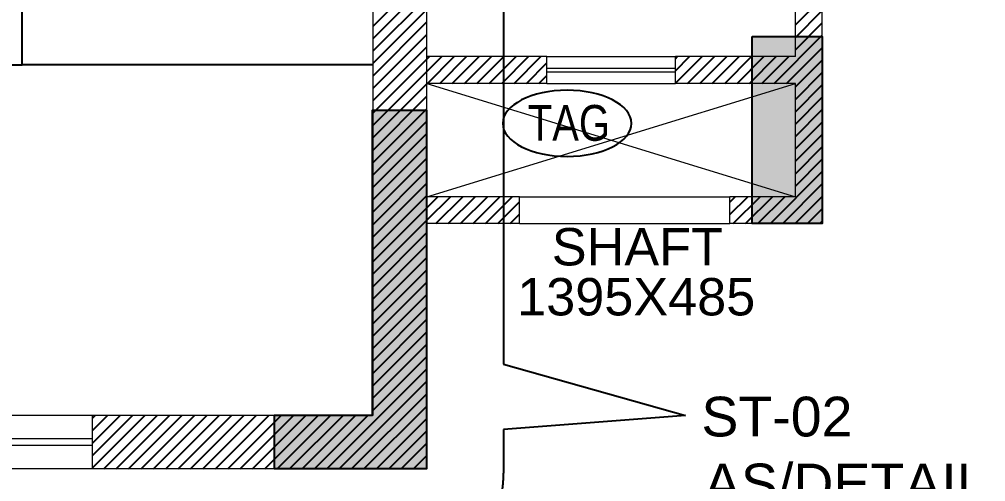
# Model space of a CAD drawing. Header units: millimetres. Extents: x 1277257 to 1543892, y 206696 to 309376.
# Drawn here: x 1297930 to 1302066, y 288847 to 290825 of the extents above; entities that cross this region are included whole.
import ezdxf
from ezdxf.enums import TextEntityAlignment as Align

# ---------------------------------------------------------------- set-up
doc = ezdxf.new("R2010")
doc.units = ezdxf.units.MM
doc.header["$LTSCALE"] = 500
doc.header["$MEASUREMENT"] = 0
doc.linetypes.add('HIDDEN', pattern=[0.375, 0.25, -0.125])
doc.layers.add('A-TAG', color=7, linetype='Continuous', true_color=0xef00ef)
doc.layers.add('STAIR', color=7, linetype='Continuous', true_color=0x3f4f7f)
for name, color, linetype in [('AHC-A-FURNITURE', 2, 'Continuous'), ('TEXT-RM NAME', 6, 'Continuous'), ('TOWER AREA COLUMN.', 6, 'Continuous')]:
    doc.layers.add(name, color=color, linetype=linetype)
for name, color, linetype, lineweight in [('CILL', 8, 'Continuous', 13), ('TILE', 252, 'Continuous', 13), ('TOWER COL HATCH', 253, 'Continuous', 20), ('Wall', 2, 'Continuous', 15), ('WIN', 144, 'Continuous', 15)]:
    doc.layers.add(name, color=color, linetype=linetype, lineweight=lineweight)
doc.styles.get("Standard").update_dxf_attribs({"font": 'arial.ttf'})

msp = doc.modelspace()

# ---------------------------------------------------------------- hatches: boundary and pattern name
at = {"layer": 'TOWER COL HATCH'}
h = msp.add_hatch(color=253, dxfattribs=at)
h.dxf.hatch_style = 1
h.paths.add_polyline_path([(1301067.1, 290751.4), (1301367.1, 290751.4), (1301367.1, 289951.4), (1301067.1, 289951.4)])
h = msp.add_hatch(color=253, dxfattribs=at)
h.dxf.hatch_style = 1
h.paths.add_polyline_path([(1299672.1, 290436.2), (1299672.1, 288901.2), (1299022.1, 288901.2), (1299022.1, 289131.2), (1299442.1, 289131.2), (1299442.1, 290436.2)])

# ---------------------------------------------------------------- linework, layer by layer
at = {"linetype": 'Continuous', "extrusion": (0, 0, -1)}
msp.add_ellipse((1300274.5, 290380.2), major_axis=(275.7, 0), ratio=0.512885, dxfattribs=at)
at = {"layer": 'A-TAG', "linetype": 'HIDDEN', "ltscale": 100}
for p, q in [((1300002.6, 293060.2), (1300002.6, 289348.8)), ((1300002.6, 289348.8), (1300782, 289129.5)), ((1300782, 289129.5), (1300002.6, 289069.5)), ((1300002.6, 289069.5), (1300002.6, 288882.6))]:
    msp.add_line(p, q, dxfattribs=at)
msp.add_arc((1299502.6, 288882.6), 500, 270, 0, dxfattribs=at)
at = {"layer": 'AHC-A-FURNITURE', "color": 1, "linetype": 'Continuous', "ltscale": 50, "true_color": 0xff0000}
for p, q in [((1299444.1, 290796.3), (1299674.1, 291026.3)), ((1299444.1, 290743.3), (1299674.1, 290973.3)), ((1299444.1, 290690.3), (1299674.1, 290920.3)), ((1299444.1, 290637.2), (1299674.1, 290867.2)), ((1299444.1, 290584.2), (1299674.1, 290814.2)), ((1299444.1, 290531.2), (1299674.1, 290761.2)), ((1299444.1, 290478.1), (1299674.1, 290708.1)), ((1299444.1, 290425.1), (1299674.1, 290655.1)), ((1299444.1, 290372.1), (1299674.1, 290602.1)), ((1299444.1, 290319), (1299674.1, 290549)), ((1299444.1, 290266), (1299674.1, 290496)), ((1299444.1, 290213), (1299674.1, 290443)), ((1299444.1, 290159.9), (1299674.1, 290389.9)), ((1299444.1, 290106.9), (1299674.1, 290336.9)), ((1299444.1, 290053.9), (1299674.1, 290283.9)), ((1299444.1, 290000.8), (1299674.1, 290230.8)), ((1299444.1, 289947.8), (1299674.1, 290177.8)), ((1299444.1, 289894.8), (1299674.1, 290124.8)), ((1299444.1, 289841.7), (1299674.1, 290071.7)), ((1299444.1, 289788.7), (1299674.1, 290018.7)), ((1299444.1, 289735.7), (1299674.1, 289965.7)), ((1299444.1, 289682.6), (1299674.1, 289912.6)), ((1299444.1, 289629.6), (1299674.1, 289859.6)), ((1299444.1, 289576.6), (1299674.1, 289806.6)), ((1299444.1, 289523.5), (1299674.1, 289753.5)), ((1299444.1, 289470.5), (1299674.1, 289700.5)), ((1299444.1, 289417.5), (1299674.1, 289647.5)), ((1299444.1, 289364.4), (1299674.1, 289594.4)), ((1299444.1, 289311.4), (1299674.1, 289541.4)), ((1299444.1, 289258.4), (1299674.1, 289488.4)), ((1299444.1, 289205.3), (1299674.1, 289435.3)), ((1299444.1, 289152.3), (1299674.1, 289382.3)), ((1299246, 288901.2), (1299674.1, 289329.3)), ((1299299.1, 288901.2), (1299674.1, 289276.2)), ((1299352.1, 288901.2), (1299674.1, 289223.2)), ((1299405.1, 288901.2), (1299674.1, 289170.2)), ((1298243.1, 289118), (1298256.1, 289131.1)), ((1298243.1, 289065), (1298309.1, 289131.1)), ((1298243.1, 289012), (1298362.2, 289131.1)), ((1298243.1, 288958.9), (1298415.2, 289131.1)), ((1298243.1, 288905.9), (1298468.2, 289131.1)), ((1298291.4, 288901.2), (1298521.3, 289131.1)), ((1298344.5, 288901.2), (1298574.3, 289131.1)), ((1298397.5, 288901.2), (1298627.3, 289131.1)), ((1298450.5, 288901.2), (1298680.4, 289131.1)), ((1298503.6, 288901.2), (1298733.4, 289131.1)), ((1298556.6, 288901.2), (1298786.4, 289131.1)), ((1298609.6, 288901.2), (1298839.5, 289131.1)), ((1298662.7, 288901.2), (1298892.5, 289131.1)), ((1298715.7, 288901.2), (1298945.5, 289131.1)), ((1298768.7, 288901.2), (1298998.6, 289131.1)), ((1298821.8, 288901.2), (1299051.6, 289131.1)), ((1298874.8, 288901.2), (1299104.6, 289131.1)), ((1298927.8, 288901.2), (1299157.7, 289131.1)), ((1298980.9, 288901.2), (1299210.7, 289131.1)), ((1299033.9, 288901.2), (1299263.7, 289131.1)), ((1299086.9, 288901.2), (1299316.8, 289131.1)), ((1299140, 288901.2), (1299369.8, 289131.1)), ((1299193, 288901.2), (1299422.8, 289131.1)), ((1299458.2, 288901.2), (1299674.1, 289117.1)), ((1299511.2, 288901.2), (1299674.1, 289064.1)), ((1299564.2, 288901.2), (1299674.1, 289011.1)), ((1299617.3, 288901.2), (1299674.1, 288958)), ((1299670.3, 288901.2), (1299674.1, 288905))]:
    msp.add_line(p, q, dxfattribs=at)
at = {"layer": 'AHC-A-FURNITURE', "color": 5, "linetype": 'Continuous', "ltscale": 50, "true_color": 0x0000ff}
for p, q in [((1301252.1, 290801.2), (1301367.1, 290916.2)), ((1301252.1, 290748.2), (1301367.1, 290863.2)), ((1301252.1, 290695.2), (1301367.1, 290810.2)), ((1301161.4, 290551.4), (1301367.1, 290757.1)), ((1301214.4, 290551.4), (1301367.1, 290704.1)), ((1299674.1, 290655.1), (1299685.4, 290666.4)), ((1299674.1, 290602.1), (1299738.4, 290666.4)), ((1299676.4, 290551.4), (1299791.4, 290666.4)), ((1299729.5, 290551.4), (1299844.5, 290666.4)), ((1299782.5, 290551.4), (1299897.5, 290666.4)), ((1299835.5, 290551.4), (1299950.5, 290666.4)), ((1299888.6, 290551.4), (1300003.6, 290666.4)), ((1299941.6, 290551.4), (1300056.6, 290666.4)), ((1299994.6, 290551.4), (1300109.6, 290666.4)), ((1300047.7, 290551.4), (1300162.7, 290666.4)), ((1300738.1, 290658.4), (1300746, 290666.4)), ((1300738.1, 290605.4), (1300799.1, 290666.4)), ((1300738.1, 290552.4), (1300852.1, 290666.4)), ((1300790.1, 290551.4), (1300905.1, 290666.4)), ((1300843.2, 290551.4), (1300958.2, 290666.4)), ((1300896.2, 290551.4), (1301011.2, 290666.4)), ((1300949.2, 290551.4), (1301064.2, 290666.4)), ((1301002.3, 290551.4), (1301117.3, 290666.4)), ((1301055.3, 290551.4), (1301170.3, 290666.4)), ((1301108.3, 290551.4), (1301223.3, 290666.4)), ((1300100.7, 290551.4), (1300188.1, 290638.8)), ((1301252.1, 290536.1), (1301367.1, 290651.1)), ((1300153.7, 290551.4), (1300188.1, 290585.7)), ((1301252.1, 290483), (1301367.1, 290598)), ((1301252.1, 290430), (1301367.1, 290545)), ((1301252.1, 290377), (1301367.1, 290492)), ((1301252.1, 290323.9), (1301367.1, 290438.9)), ((1301252.1, 290270.9), (1301367.1, 290385.9)), ((1301252.1, 290217.9), (1301367.1, 290332.9)), ((1301252.1, 290164.8), (1301367.1, 290279.8)), ((1301252.1, 290111.8), (1301367.1, 290226.8)), ((1301144.7, 289951.4), (1301367.1, 290173.8)), ((1301197.8, 289951.4), (1301367.1, 290120.7)), ((1299674.1, 290018.7), (1299721.8, 290066.4)), ((1299674.1, 289965.7), (1299774.8, 290066.4)), ((1299712.8, 289951.4), (1299827.8, 290066.4)), ((1299765.9, 289951.4), (1299880.9, 290066.4)), ((1299818.9, 289951.4), (1299933.9, 290066.4)), ((1299871.9, 289951.4), (1299986.9, 290066.4)), ((1299925, 289951.4), (1300040, 290066.4)), ((1299978, 289951.4), (1300070.6, 290044)), ((1300970.6, 290042.4), (1300994.6, 290066.4)), ((1300970.6, 289989.4), (1301047.6, 290066.4)), ((1300985.6, 289951.4), (1301100.6, 290066.4)), ((1301038.7, 289951.4), (1301153.7, 290066.4)), ((1301091.7, 289951.4), (1301206.7, 290066.4)), ((1301250.8, 289951.4), (1301367.1, 290067.7)), ((1301303.8, 289951.4), (1301367.1, 290014.7)), ((1300031, 289951.4), (1300070.6, 289990.9)), ((1301356.9, 289951.4), (1301367.1, 289961.6))]:
    msp.add_line(p, q, dxfattribs=at)
at = {"layer": 'CILL'}
for p, q in [((1300070.6, 290066.4), (1300970.6, 290066.4)), ((1300070.6, 289951.4), (1300970.6, 289951.4))]:
    msp.add_line(p, q, dxfattribs=at)
at = {"layer": 'STAIR', "color": 252, "linetype": 'HIDDEN', "ltscale": 100}
for p, q in [((1297942.1, 290631.2), (1297942.1, 291231.2)), ((1296992.1, 290631.2), (1297942.1, 290631.2)), ((1299442.1, 290631.2), (1297942.1, 290631.2))]:
    msp.add_line(p, q, dxfattribs=at)
at = {"layer": 'TILE', "linetype": 'HIDDEN', "ltscale": 45}
for p, q in [((1299674.1, 290066.4), (1301252.1, 290551.4)), ((1299674.1, 290550.7), (1301252.1, 290066.4))]:
    msp.add_line(p, q, dxfattribs=at)
at = {"layer": 'TOWER AREA COLUMN.'}
msp.add_lwpolyline([(1301067.1, 290751.4), (1301367.1, 290751.4), (1301367.1, 289951.4), (1301067.1, 289951.4)], close=True, dxfattribs=at)
msp.add_lwpolyline([(1299672.1, 290436.2), (1299672.1, 288901.2), (1299022.1, 288901.2), (1299022.1, 289131.2), (1299442.1, 289131.2), (1299442.1, 290436.2), (1299672.1, 290436.2)], dxfattribs=at)
at = {"layer": 'Wall', "linetype": 'Continuous'}
for p, q in [((1299444.1, 289131.1), (1299444.1, 293176.4)), ((1299674.1, 288901.2), (1299674.1, 293176.4))]:
    msp.add_line(p, q, dxfattribs=at)
at = {"layer": 'Wall'}
for p, q in [((1301367.1, 289951.4), (1301367.1, 293176.4)), ((1301252.1, 290666.4), (1301252.1, 293061.4)), ((1300188.1, 290666.4), (1299674.1, 290666.4)), ((1300188.1, 290551.4), (1300188.1, 290666.4)), ((1300738.1, 290551.4), (1300738.1, 290666.4)), ((1301252.1, 290666.4), (1300738.1, 290666.4)), ((1300188.1, 290551.4), (1299674.1, 290551.4)), ((1301252.1, 290551.4), (1300738.1, 290551.4)), ((1301252.1, 290066.4), (1301252.1, 290551.4)), ((1300070.6, 290066.4), (1299674.1, 290066.4)), ((1300070.6, 289951.4), (1300070.6, 290066.4)), ((1300970.6, 289951.4), (1300970.6, 290066.4)), ((1301252.1, 290066.4), (1300970.6, 290066.4)), ((1300070.6, 289951.4), (1299674.1, 289951.4)), ((1301367.1, 289951.4), (1300970.6, 289951.4)), ((1298243.1, 288901.2), (1298243.1, 289131.1)), ((1298243.1, 289131.1), (1299444.1, 289131.1)), ((1299674.1, 288901.2), (1298243.1, 288901.2))]:
    msp.add_line(p, q, dxfattribs=at)
at = {"layer": 'WIN'}
for p, q in [((1300188.1, 290666.4), (1300738.1, 290666.4)), ((1300188.1, 290551.4), (1300738.1, 290551.4)), ((1296693.1, 289131.1), (1298243.1, 289131.1)), ((1296693.1, 289031.1), (1298243.1, 289031.1)), ((1298243.1, 289001.6), (1296693.1, 289001.6)), ((1298243.1, 288901.6), (1296693.1, 288901.6))]:
    msp.add_line(p, q, dxfattribs=at)
at = {"layer": 'WIN', "linetype": 'HIDDEN', "ltscale": 50}
for p, q in [((1300188.1, 290616.4), (1300738.1, 290616.4)), ((1300188.1, 290601.4), (1300738.1, 290601.4))]:
    msp.add_line(p, q, dxfattribs=at)

# ---------------------------------------------------------------- texts
at = {"width": 0.8}
msp.add_attdef('TAG', text='', height=153.1, dxfattribs=at).set_placement((1300282.3, 290382.2), align=Align.MIDDLE_CENTER)
at = {"layer": 'TEXT-RM NAME'}
for s, p in [('SHAFT', (1300209.1, 289772.1)), ('1395X485', (1300060.9, 289558.1))]:
    msp.add_text(s, height=160, dxfattribs=at).set_placement(p)
for s, p in [('ST-02', (1300849.6, 289040.2)), ('AS/DETAIL', (1300860.3, 288753.9))]:
    msp.add_text(s, height=170, rotation=360, dxfattribs=at).set_placement(p)

doc.saveas('drawing.dxf')
